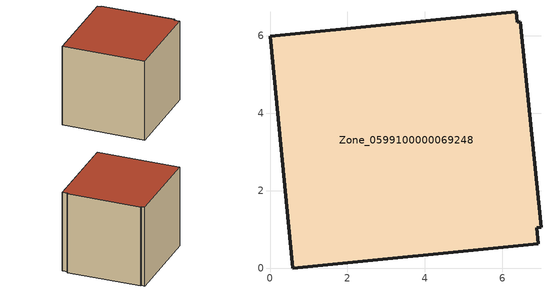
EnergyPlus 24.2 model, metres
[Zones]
Zone_0599100000069248
 floor ground (C_G): 6.47,6.36 7,1.05 6.89,1.04 6.93,0.63 0.59,0 0,5.98 6.36,6.62 6.38,6.35 z0
 wall outside (C_F): 0.59,0 6.93,0.63 6.89,1.04 7,1.05 6.47,6.36 6.38,6.35 6.36,6.62 0,5.98 0.59,0 z0:5.97
 roof outside (C_R): 7,1.05 6.47,6.36 6.38,6.35 6.36,6.62 0,5.98 0.59,0 6.93,0.63 6.89,1.04 z5.97
[BUILDING]
Pand.0599100000069248: North Axis=0; Terrain=City; Loads Convergence Tolerance Value=0.04; Temperature Convergence Tolerance Value=0.4; Solar Distribution=FullExterior; Maximum Number of Warmup Days=25; Minimum Number of Warmup Days=1
[Site:Location]
Rotterdam.The.Hague.AP_ZH_NLD Design_Conditions: Latitude=51.96; Longitude=4.45; Time Zone=1; Elevation=-4.5
[SITE:GROUNDTEMPERATURE:BUILDINGSURFACE]
18, 18, 18, 18, 18, 18, 18, 18, 18, 18, 18, 18
[MATERIAL] Thermal Absorptance=0.9; Solar Absorptance=0.7; Visible Absorptance=0.7
Name | Roughness | Thickness | Conductivity | Density | Specific Heat
G.TI.1946-1964 | MediumSmooth | 0.15 | 1 | 540 | 1210
F.TI.1946-1964 | Rough | 0.3 | 0.857143 | 1920 | 840
R.TI.1946-1964 | MediumRough | 0.2 | 0.277778 | 1500 | 1000
[CONSTRUCTION]
C_G: G.TI.1946-1964
C_F: F.TI.1946-1964
C_R: R.TI.1946-1964
[ZONE]
Zone_0599100000069248: Type=1; Multiplier=1; Ceiling Height=Autocalculate; Volume=Autocalculate; Floor Area=autocalculate; Part of Total Floor Area=Yes
[ZONEINFILTRATION:DESIGNFLOWRATE]
Infil_Zone_0599100000069248: Zone or ZoneList or Space or SpaceList=Zone_0599100000069248; Schedule=AlwaysOn; Design Flow Rate Calculation Method=Flow/Area; Flow Rate per Floor Area=0.003; Constant Term Coefficient=1; Temperature Term Coefficient=0; Velocity Term Coefficient=0; Velocity Squared Term Coefficient=0
[HVACTEMPLATE:ZONE:IDEALLOADSAIRSYSTEM]
Zone_0599100000069248: Maximum Heating Supply Air Temperature=50; Minimum Cooling Supply Air Temperature=13; Maximum Heating Supply Air Humidity Ratio=0.0156; Minimum Cooling Supply Air Humidity Ratio=0.0077; Heating Limit=NoLimit; Cooling Limit=NoLimit; Dehumidification Control Type=ConstantSensibleHeatRatio; Cooling Sensible Heat Ratio=0.7; Dehumidification Setpoint=60; Humidification Control Type=None; Humidification Setpoint=30; Outdoor Air Method=None; Outdoor Air Flow Rate per Person=0.00944; Outdoor Air Flow Rate per Zone Floor Area=0; Outdoor Air Flow Rate per Zone=0; Demand Controlled Ventilation Type=None; Outdoor Air Economizer Type=NoEconomizer; Heat Recovery Type=None; Sensible Heat Recovery Effectiveness=0.7; Latent Heat Recovery Effectiveness=0.65
[ZONECONTROL:THERMOSTAT]
ThermostatControl_Zone_0599100000069248: Zone or ZoneList=Zone_0599100000069248; Control Type Schedule=DualSetpointControlType; Control 1=Thermostat_Zone_0599100000069248; Temperature Difference Between Cutout And Setpoint=0
[THERMOSTATSETPOINT:DUALSETPOINT]
Thermostat_Zone_0599100000069248: Heating Setpoint Temperature Schedule=HeatingSetpoint_Zone_0599100000069248; Cooling Setpoint Temperature Schedule=CoolingSetpoint_Zone_0599100000069248
[SCHEDULE:COMPACT]
HeatingSetpoint_Zone_0599100000069248: Through: 12/31, For: AllDays, Until: 24:00, 21
CoolingSetpoint_Zone_0599100000069248: Through: 12/31, For: AllDays, Until: 24:00, 24
DualSetpointControlType: Through: 12/31, For: AllDays, Until: 24:00, 4
AlwaysOn: Through: 12/31, For: AllDays, Until: 24:00, 1
